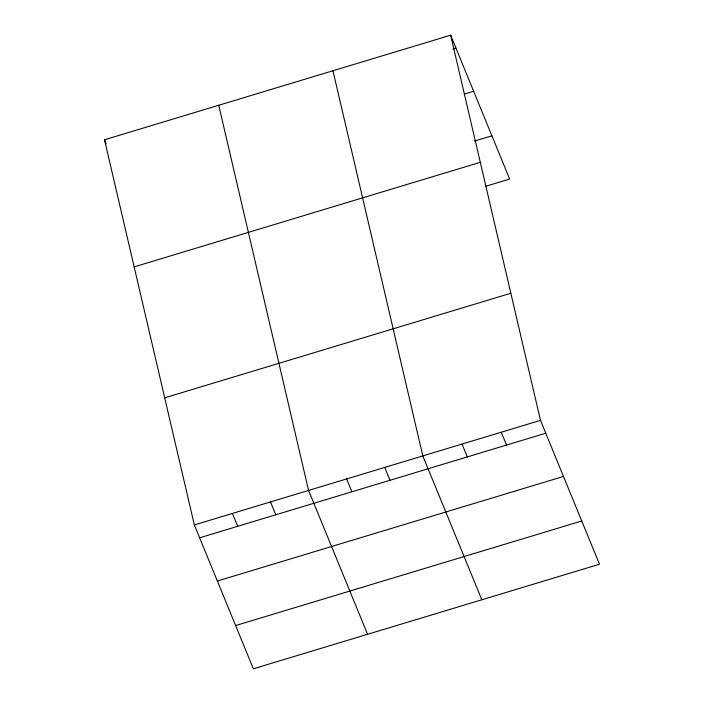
<?xml version="1.0" encoding="UTF-8"?>
<svg xmlns="http://www.w3.org/2000/svg" width="704" height="704" viewBox="0 0 704 704"><rect width="100%" height="100%" fill="white"/><g stroke="black" fill="none" stroke-linecap="round" stroke-linejoin="round"><path stroke-width="1.06" d="M450.648 35.2L540.496 420.367L599.491 564.23L253.352 668.8L194.348 524.938L104.509 139.77L450.648 35.2L509.652 179.062L485.901 186.234M452.822 48.99L455.919 48.048M464.358 94.09L473.651 91.282M474.364 141.134L491.92 135.828M134.156 266.878L480.295 162.307M164.701 397.83L510.84 293.26M194.348 524.938L540.496 420.367M199.619 537.794L545.767 433.215M217.351 581.02L563.499 476.45M235.62 625.566L581.768 520.995M501.266 432.221L506.537 445.069M462.035 444.066L467.306 456.922M481.809 599.782L422.805 455.919L332.957 70.752M384.727 467.421L389.998 480.278M346.65 478.922L351.921 491.779M367.576 634.295L308.581 490.433L218.733 105.266M270.503 501.934L275.774 514.782M104.509 139.77L106.128 143.73M232.426 513.436L237.697 526.284"/></g></svg>
